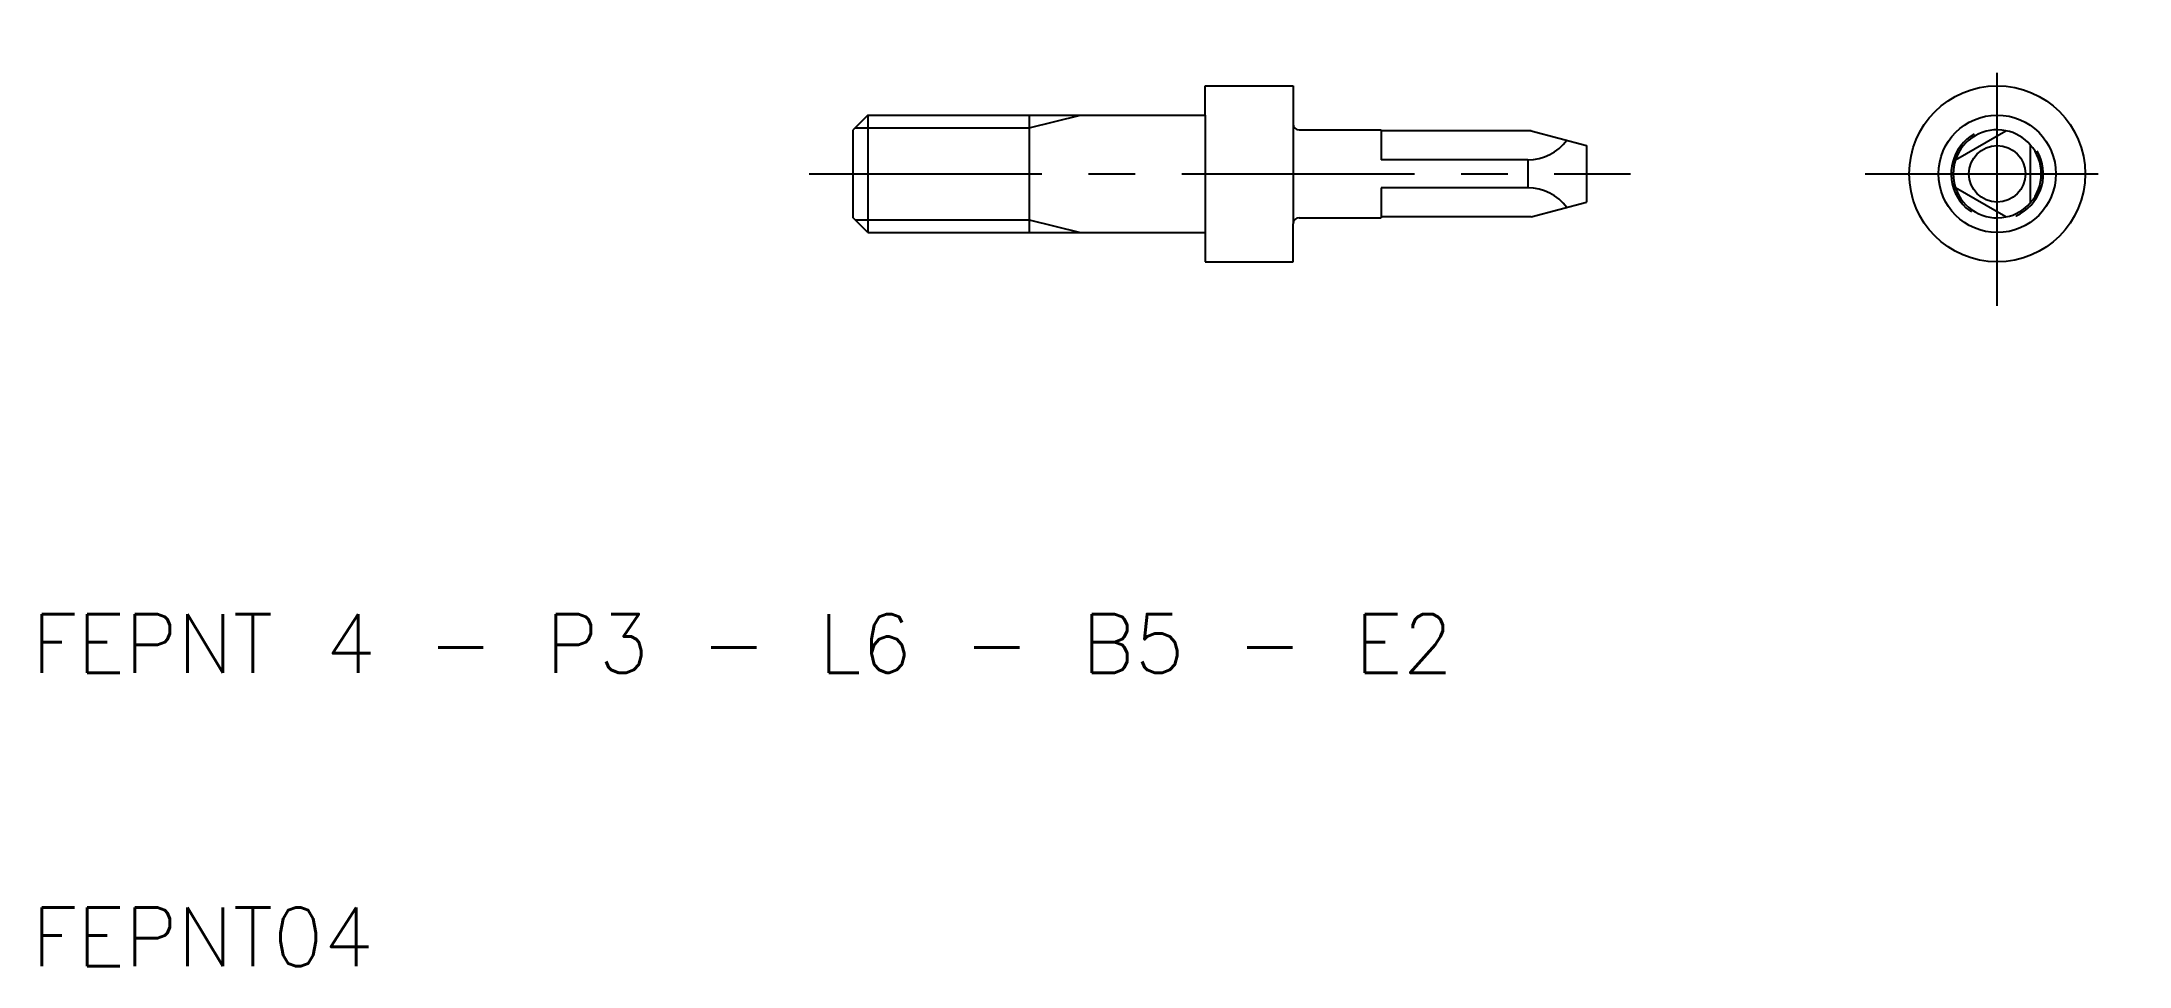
# Model space of a CAD drawing. Extents: x 10.3 to 81.5, y 10 to 41.5.
import ezdxf

# ---------------------------------------------------------------- set-up
doc = ezdxf.new("R2010")
doc.units = 0
doc.header["$LTSCALE"] = 0.25
doc.linetypes.add('CENTER', pattern=[50.8, 31.75, -6.35, 6.35, -6.35])
doc.linetypes.add('DASHED', pattern=[19.05, 12.7, -6.35])
doc.layers.get('0').update_dxf_attribs({"linetype": 'CONTINUOUS'})
doc.layers.add('CENTER', color=1, linetype='CENTER')
doc.styles.get("Standard").update_dxf_attribs({"font": 'txt.shx'})

msp = doc.modelspace()

# ---------------------------------------------------------------- linework, layer by layer
for p, q in [((50, 39), (50, 40)), ((50, 40), (53, 40)), ((53, 40), (53, 38.7)), ((38.5, 39), (38, 38.5)), ((38, 35.5), (38, 38.5)), ((38.5, 39), (38.5, 35)), ((38.5, 39), (50, 39)), ((44, 39), (44, 35)), ((50, 39), (50, 35)), ((53, 38.7), (53, 35.3)), ((53.2, 38.5), (56, 38.5)), ((56, 38.470357), (56, 38.5)), ((61.110629, 38.470357), (56, 38.470357)), ((56, 38.470357), (56, 37.4782)), ((61.110629, 38.470357), (63, 37.964102)), ((75.578267, 37.4782), (77.296733, 38.470357)), ((63, 37.964102), (63, 36.035898)), ((78.125, 37.992157), (78.125, 36.007843)), ((61, 37.4782), (56, 37.4782)), ((61, 37.4782), (61, 36.5218)), ((56, 36.5218), (56, 35.529643)), ((61, 36.5218), (56, 36.5218)), ((77.296733, 35.529643), (75.578267, 36.5218)), ((61.110629, 35.529643), (63, 36.035898)), ((38.5, 35), (38, 35.5)), ((38.5, 35), (50, 35)), ((50, 35), (50, 34)), ((53, 34), (53, 35.3)), ((53.2, 35.5), (56, 35.5)), ((56, 35.529643), (56, 35.5)), ((61.110629, 35.529643), (56, 35.529643)), ((50, 34), (53, 34))]:
    msp.add_line(p, q)
at = {"color": 3}
for p, q in [((38.0705, 38.5705), (44, 38.5705)), ((44, 38.5705), (45.75, 39)), ((38.0705, 35.4295), (44, 35.4295)), ((44, 35.4295), (45.75, 35))]:
    msp.add_line(p, q, dxfattribs=at)
for radius in [3, 2, 0.964102]:
    msp.add_circle((77, 37), radius)
for centre, radius, start, end in [((53.2, 38.7), 0.2, 180, 270), ((77, 37), 1.5, 78.590378, 161.409622), ((77, 37), 1.5, 41.409622, 78.590378), ((61, 39.148079), 1.669879, 270, 322.983391), ((77, 37), 1.5, 318.590378, 41.409622), ((77, 37), 1.5, 161.409622, 198.590378), ((61, 34.851921), 1.669879, 37.016609, 90), ((77, 37), 1.5, 198.590378, 281.409622), ((77, 37), 1.5, 281.409622, 318.590378), ((53.2, 35.3), 0.2, 90, 180)]:
    msp.add_arc(centre, radius, start, end)
at = {"color": 3, "linetype": 'DASHED'}
msp.add_arc((77, 37), 1.5705, 120, 30, dxfattribs=at)
at = {"layer": 'CENTER'}
for p, q in [((77, 32.5), (77, 41.5)), ((36.5, 37), (64.5, 37)), ((72.5, 37), (81.5, 37))]:
    msp.add_line(p, q, dxfattribs=at)

# ---------------------------------------------------------------- texts
for s, p in [('FEPNT 4 - P3 - L6 - B5 - E2', (10, 20)), ('FEPNT04', (10, 10))]:
    msp.add_text(s, height=2).set_placement(p)

doc.saveas('drawing.dxf')
